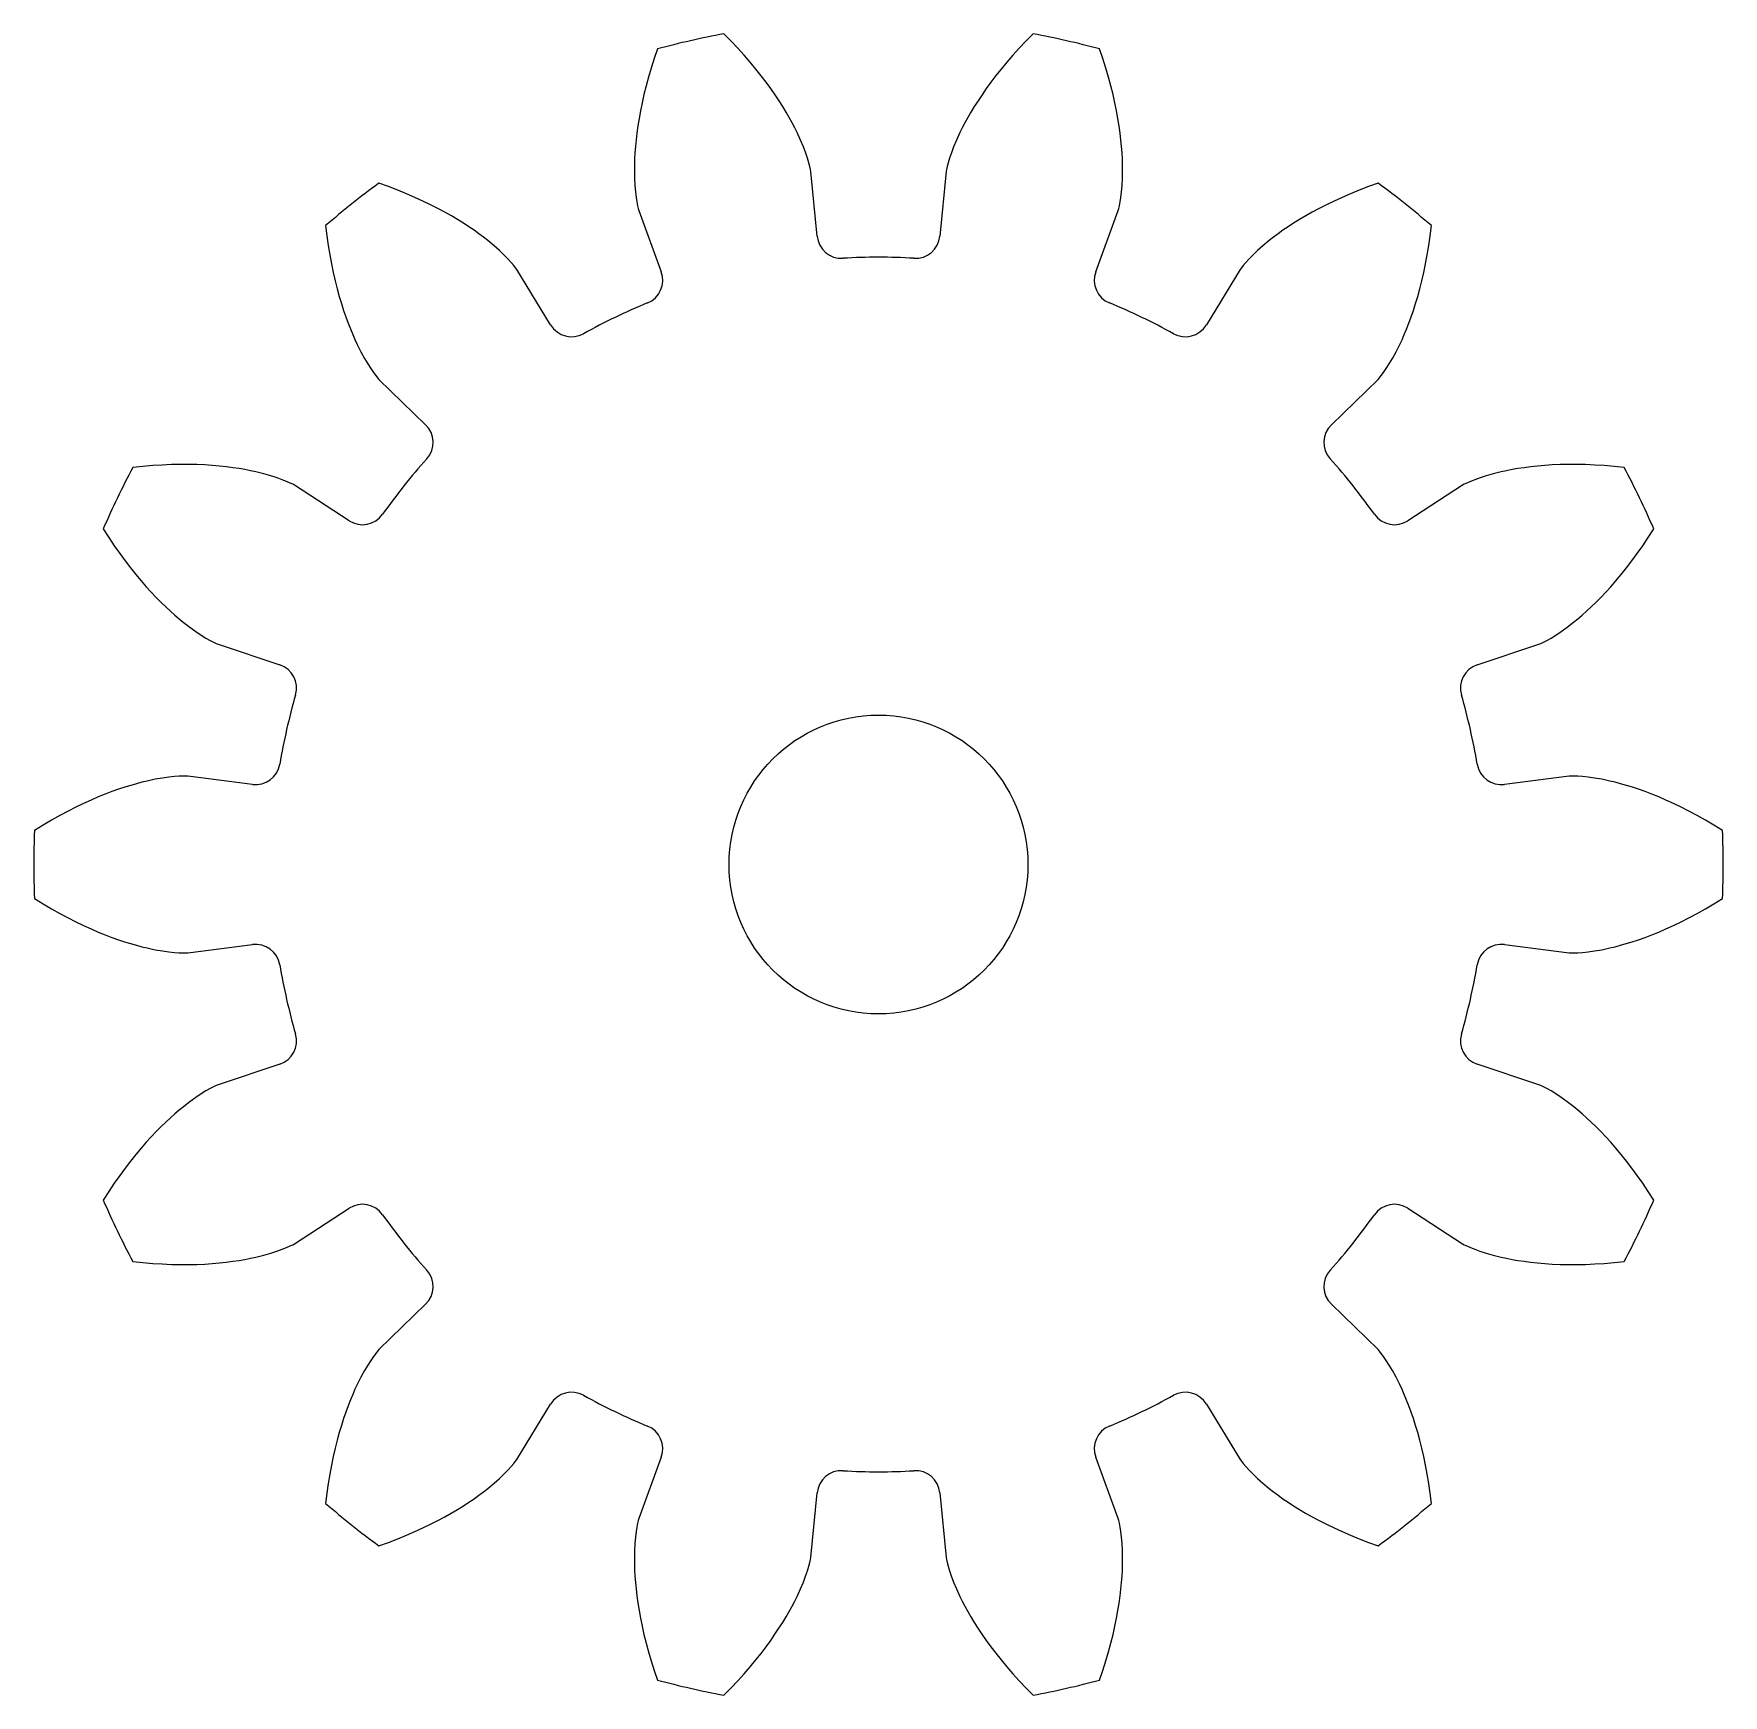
# Model space of a CAD drawing. Header units: millimetres. Extents: x -13.7 to 13.7, y -13.5 to 13.5.
import ezdxf

# ---------------------------------------------------------------- set-up
doc = ezdxf.new("R2010")
doc.units = ezdxf.units.MM
doc.layers.get('0').update_dxf_attribs({"linetype": 'CONTINUOUS'})

msp = doc.modelspace()

# ---------------------------------------------------------------- linework, layer by layer
for p, q in [((-0.996, 10.199), (-1.099, 11.249)), ((1.099, 11.249), (0.996, 10.199)), ((-3.891, 10.612), (-3.527, 9.621)), ((3.527, 9.621), (3.891, 10.612)), ((-5.323, 8.757), (-5.871, 9.658)), ((5.871, 9.658), (5.323, 8.757)), ((-8.11, 7.873), (-7.353, 7.138)), ((7.353, 7.138), (8.11, 7.873)), ((-8.595, 5.58), (-9.48, 6.154)), ((9.48, 6.154), (8.595, 5.58)), ((-10.722, 3.575), (-9.722, 3.241)), ((9.722, 3.241), (10.722, 3.575)), ((-10.165, 1.298), (-11.211, 1.432)), ((11.211, 1.432), (10.165, 1.298)), ((-11.211, -1.432), (-10.165, -1.298)), ((10.165, -1.298), (11.211, -1.432)), ((-9.722, -3.241), (-10.722, -3.575)), ((10.722, -3.575), (9.722, -3.241)), ((-9.48, -6.154), (-8.595, -5.58)), ((8.595, -5.58), (9.48, -6.154)), ((-7.353, -7.138), (-8.11, -7.873)), ((8.11, -7.873), (7.353, -7.138)), ((-5.871, -9.658), (-5.323, -8.757)), ((5.323, -8.757), (5.871, -9.658)), ((-3.527, -9.621), (-3.891, -10.612)), ((3.891, -10.612), (3.527, -9.621)), ((-1.099, -11.249), (-0.996, -10.199)), ((0.996, -10.199), (1.099, -11.249))]:
    msp.add_line(p, q)
msp.add_circle((0, 0), 2.425)
for centre, radius, start, end in [((0, 0), 13.714, 100.5467, 105.1676), ((0, 0), 13.714, 74.8324, 79.4533), ((0, 0), 13.714, 126.2609, 130.8819), ((0, 0), 13.714, 49.1181, 53.7391), ((-0.598, 10.238), 0.4, 185.5801, 273.3448), ((0.598, 10.238), 0.4, 266.6552, 354.4199), ((-3.903, 9.484), 0.4, -67.6305, 20.1342), ((0, 0), 9.856, 86.6552, 93.3448), ((3.903, 9.484), 0.4, 159.8658, 247.6305), ((0, 0), 9.856, 112.3695, 119.0591), ((0, 0), 9.856, 60.9409, 67.6305), ((-4.981, 8.965), 0.4, 211.2944, 299.0591), ((4.981, 8.965), 0.4, 240.9409, 328.7056), ((-7.631, 6.851), 0.4, -41.9162, 45.8485), ((7.631, 6.851), 0.4, 134.1515, 221.9162), ((0, 0), 9.856, 138.0838, 144.7734), ((0, 0), 9.856, 35.2266, 41.9162), ((0, 0), 13.714, 151.9752, 156.5962), ((0, 0), 13.714, 23.4038, 28.0248), ((-8.377, 5.915), 0.4, 237.0087, 324.7734), ((8.377, 5.915), 0.4, 215.2266, 302.9913), ((-9.848, 2.862), 0.4, -16.2019, 71.5628), ((9.848, 2.862), 0.4, 108.4372, 196.2019), ((0, 0), 9.856, 163.7981, 170.4877), ((0, 0), 9.856, 9.5123, 16.2019), ((-10.114, 1.695), 0.4, 262.723, 350.4877), ((10.114, 1.695), 0.4, 189.5123, 277.277), ((0, 0), 13.714, 177.6895, 182.3105), ((0, 0), 13.714, -2.3105, 2.3105), ((-10.114, -1.695), 0.4, 9.5123, 97.277), ((10.114, -1.695), 0.4, 82.723, 170.4877), ((0, 0), 9.856, 189.5123, 196.2019), ((0, 0), 9.856, 343.7981, 350.4877), ((-9.848, -2.862), 0.4, -71.5628, 16.2019), ((9.848, -2.862), 0.4, 163.7981, 251.5628), ((0, 0), 13.714, 203.4038, 208.0248), ((0, 0), 13.714, 331.9752, 336.5962), ((-8.377, -5.915), 0.4, 35.2266, 122.9913), ((0, 0), 9.856, 215.2266, 221.9162), ((0, 0), 9.856, 318.0838, 324.7734), ((8.377, -5.915), 0.4, 57.0087, 144.7734), ((-7.631, -6.851), 0.4, -45.8485, 41.9162), ((7.631, -6.851), 0.4, 138.0838, 225.8485), ((-4.981, -8.965), 0.4, 60.9409, 148.7056), ((0, 0), 9.856, 240.9409, 247.6305), ((0, 0), 9.856, 292.3695, 299.0591), ((4.981, -8.965), 0.4, 31.2944, 119.0591), ((-3.903, -9.484), 0.4, -20.1342, 67.6305), ((3.903, -9.484), 0.4, 112.3695, 200.1342), ((-0.598, -10.238), 0.4, 86.6552, 174.4199), ((0, 0), 9.856, 266.6552, 273.3448), ((0.598, -10.238), 0.4, 5.5801, 93.3448), ((0, 0), 13.714, 229.1181, 233.7391), ((0, 0), 13.714, 306.2609, 310.8819), ((0, 0), 13.714, 254.8324, 259.4533), ((0, 0), 13.714, 280.5467, 285.1676)]:
    msp.add_arc(centre, radius, start, end)
for points in [[(-1.321, 11.878), (-1.517, 12.284), (-1.873, 12.848), (-2.51, 13.482)], [(2.51, 13.482), (1.873, 12.848), (1.517, 12.284), (1.322, 11.879)], [(-3.588, 13.236), (-3.887, 12.388), (-3.963, 11.726), (-3.963, 11.276)], [(3.964, 11.274), (3.963, 11.726), (3.887, 12.388), (3.588, 13.236)], [(-1.099, 11.249), (-1.111, 11.321), (-1.158, 11.536), (-1.321, 11.878)], [(1.322, 11.879), (1.158, 11.536), (1.111, 11.321), (1.099, 11.249)], [(-3.963, 11.276), (-3.962, 10.896), (-3.911, 10.682), (-3.891, 10.612)], [(3.891, 10.612), (3.911, 10.682), (3.962, 10.896), (3.964, 11.274)], [(-6.344, 10.128), (-6.697, 10.409), (-7.262, 10.763), (-8.111, 11.058)], [(8.111, 11.058), (7.262, 10.763), (6.697, 10.409), (6.345, 10.129)], [(-8.976, 10.369), (-8.877, 9.475), (-8.658, 8.845), (-8.463, 8.44)], [(8.463, 8.438), (8.658, 8.845), (8.877, 9.475), (8.976, 10.369)], [(-5.871, 9.658), (-5.913, 9.718), (-6.049, 9.892), (-6.344, 10.128)], [(6.345, 10.129), (6.049, 9.892), (5.913, 9.718), (5.871, 9.658)], [(-8.463, 8.44), (-8.298, 8.098), (-8.158, 7.928), (-8.11, 7.873)], [(8.11, 7.873), (8.158, 7.928), (8.298, 8.098), (8.463, 8.438)], [(-10.11, 6.373), (-10.55, 6.473), (-11.212, 6.546), (-12.106, 6.444)], [(-9.48, 6.154), (-9.544, 6.19), (-9.741, 6.288), (-10.11, 6.373)], [(10.111, 6.373), (9.741, 6.288), (9.544, 6.19), (9.48, 6.154)], [(12.106, 6.444), (11.212, 6.546), (10.55, 6.473), (10.111, 6.373)], [(-12.586, 5.447), (-12.109, 4.685), (-11.638, 4.213), (-11.287, 3.932)], [(11.286, 3.931), (11.638, 4.213), (12.109, 4.685), (12.586, 5.447)], [(-11.287, 3.932), (-10.99, 3.696), (-10.79, 3.603), (-10.722, 3.575)], [(10.722, 3.575), (10.79, 3.603), (10.99, 3.696), (11.286, 3.931)], [(-11.211, 1.432), (-11.285, 1.436), (-11.505, 1.438), (-11.874, 1.355)], [(11.875, 1.355), (11.505, 1.438), (11.285, 1.436), (11.211, 1.432)], [(-11.874, 1.355), (-12.314, 1.254), (-12.942, 1.033), (-13.703, 0.553)], [(13.703, 0.553), (12.942, 1.033), (12.314, 1.254), (11.875, 1.355)], [(-13.703, -0.553), (-12.942, -1.033), (-12.314, -1.254), (-11.875, -1.355)], [(11.874, -1.355), (12.314, -1.254), (12.942, -1.033), (13.703, -0.553)], [(-11.875, -1.355), (-11.505, -1.438), (-11.285, -1.436), (-11.211, -1.432)], [(11.211, -1.432), (11.285, -1.436), (11.505, -1.438), (11.874, -1.355)], [(-10.722, -3.575), (-10.79, -3.603), (-10.99, -3.696), (-11.286, -3.931)], [(11.287, -3.932), (10.99, -3.696), (10.79, -3.603), (10.722, -3.575)], [(-11.286, -3.931), (-11.638, -4.213), (-12.109, -4.685), (-12.586, -5.447)], [(12.586, -5.447), (12.109, -4.685), (11.638, -4.213), (11.287, -3.932)], [(-10.111, -6.373), (-9.741, -6.288), (-9.544, -6.19), (-9.48, -6.154)], [(9.48, -6.154), (9.544, -6.19), (9.741, -6.288), (10.11, -6.373)], [(-12.106, -6.444), (-11.212, -6.546), (-10.55, -6.473), (-10.111, -6.373)], [(10.11, -6.373), (10.55, -6.473), (11.212, -6.546), (12.106, -6.444)], [(-8.11, -7.873), (-8.158, -7.928), (-8.298, -8.098), (-8.463, -8.438)], [(8.463, -8.44), (8.298, -8.098), (8.158, -7.928), (8.11, -7.873)], [(-8.463, -8.438), (-8.658, -8.845), (-8.877, -9.475), (-8.976, -10.369)], [(8.976, -10.369), (8.877, -9.475), (8.658, -8.845), (8.463, -8.44)], [(-6.345, -10.129), (-6.049, -9.892), (-5.913, -9.718), (-5.871, -9.658)], [(5.871, -9.658), (5.913, -9.718), (6.049, -9.892), (6.344, -10.128)], [(-8.111, -11.058), (-7.262, -10.763), (-6.697, -10.409), (-6.345, -10.129)], [(6.344, -10.128), (6.697, -10.409), (7.262, -10.763), (8.111, -11.058)], [(-3.891, -10.612), (-3.911, -10.682), (-3.962, -10.896), (-3.964, -11.274)], [(3.963, -11.276), (3.962, -10.896), (3.911, -10.682), (3.891, -10.612)], [(-3.964, -11.274), (-3.963, -11.726), (-3.887, -12.388), (-3.588, -13.236)], [(-1.322, -11.879), (-1.158, -11.536), (-1.111, -11.321), (-1.099, -11.249)], [(1.099, -11.249), (1.111, -11.321), (1.158, -11.536), (1.321, -11.878)], [(3.588, -13.236), (3.887, -12.388), (3.963, -11.726), (3.963, -11.276)], [(-2.51, -13.482), (-1.873, -12.848), (-1.517, -12.284), (-1.322, -11.879)], [(1.321, -11.878), (1.517, -12.284), (1.873, -12.848), (2.51, -13.482)]]:
    msp.add_open_spline(points, degree=3)

doc.saveas('drawing.dxf')
